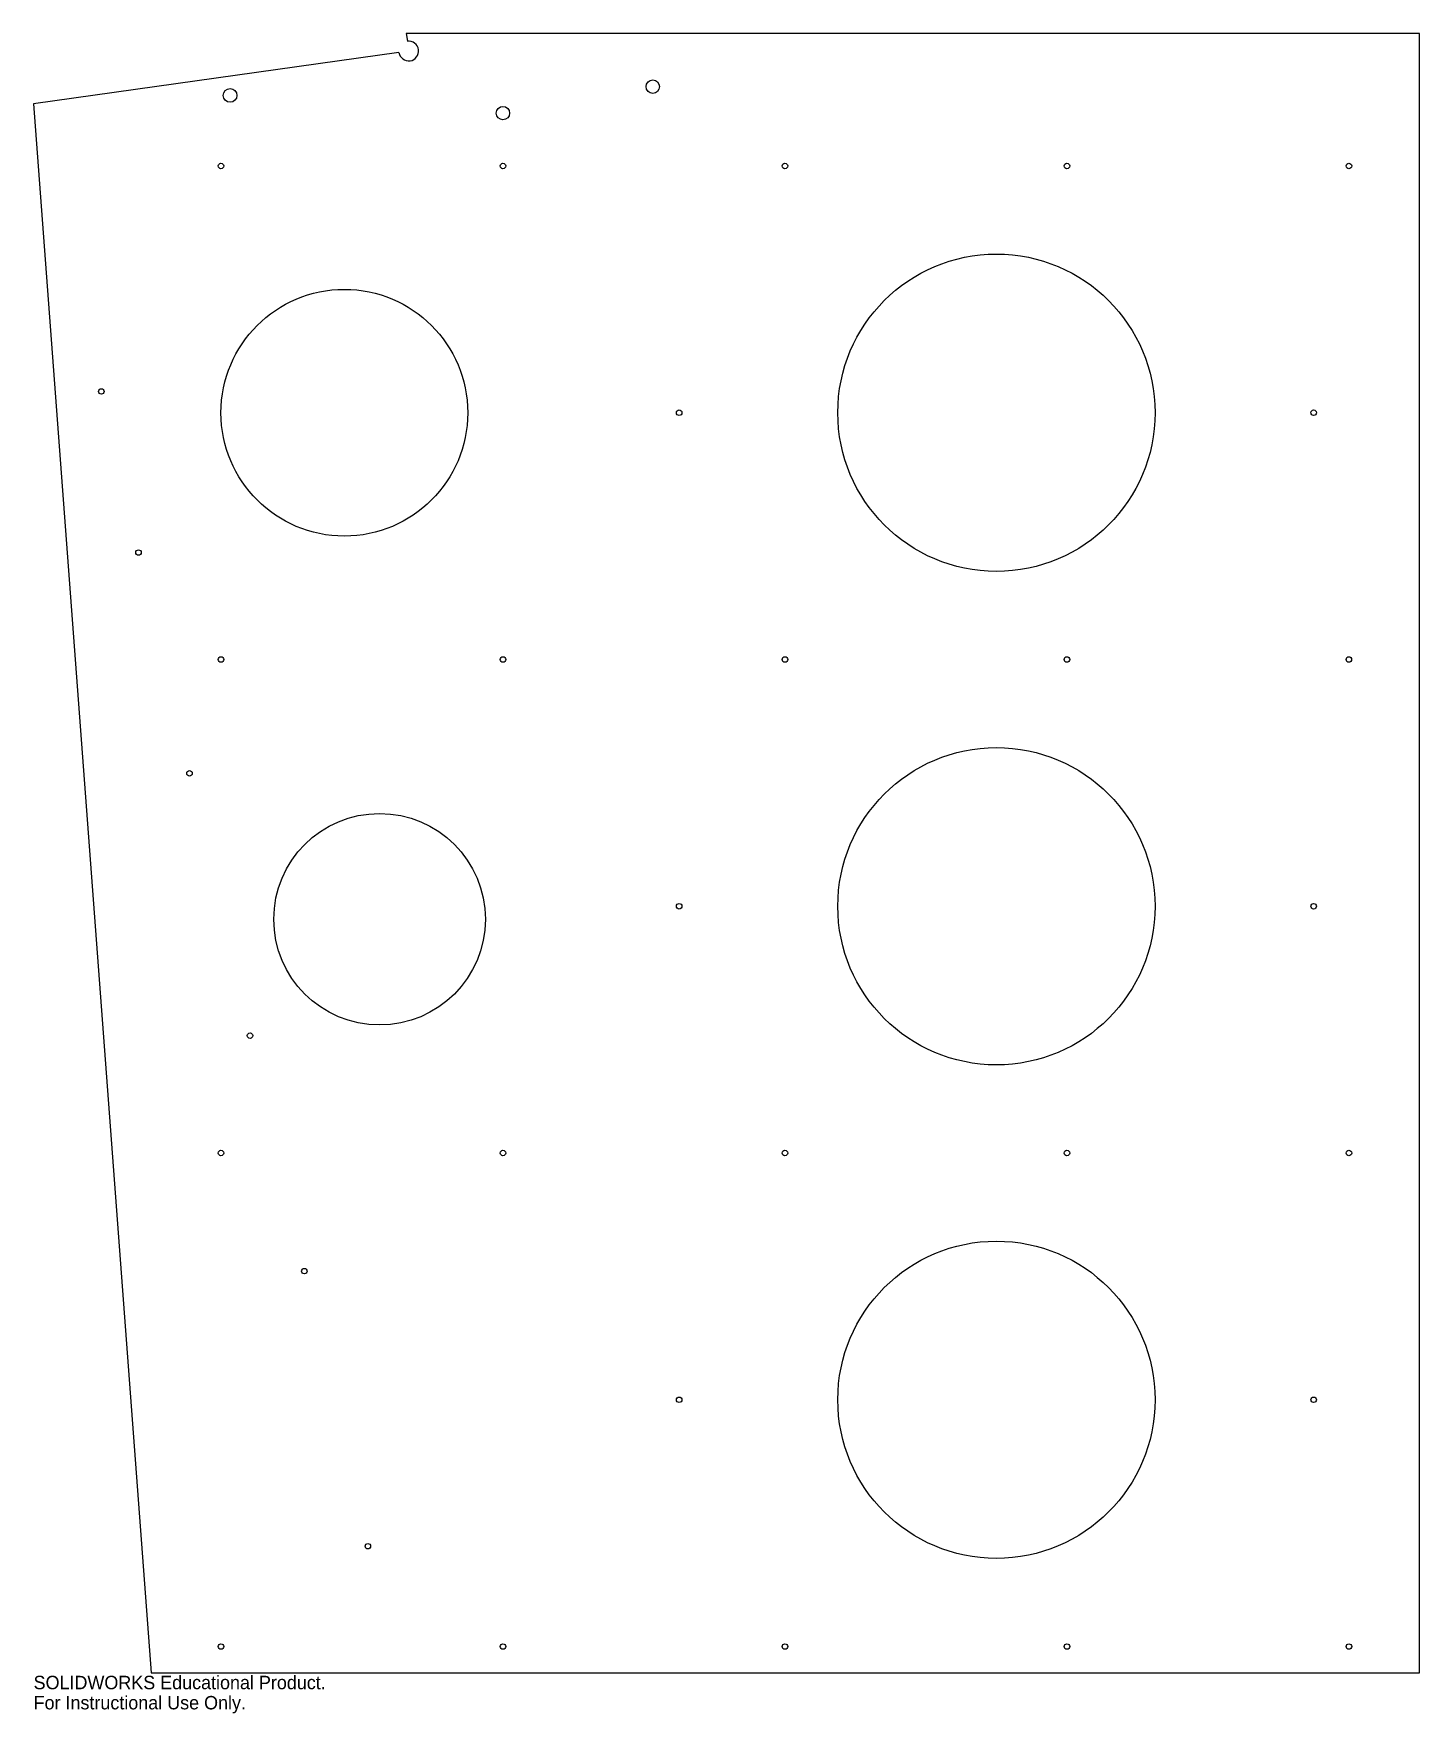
# Model space of a CAD drawing. Header units: inches. Extents: x -128.3 to -108.7, y 203.9 to 227.8.
import ezdxf

# ---------------------------------------------------------------- set-up
doc = ezdxf.new("R2010")
doc.units = ezdxf.units.IN
doc.header["$MEASUREMENT"] = 0
doc.styles.add('SLDTEXTSTYLE0', font='Arail.ttf')

msp = doc.modelspace()

# ---------------------------------------------------------------- linework, layer by layer
at = {"color": 1, "linetype": 'Continuous', "lineweight": 25}
for p, q in [((-123.021, 227.752), (-123.006, 227.644)), ((-108.65, 227.752), (-123.021, 227.752)), ((-108.65, 204.5), (-108.65, 227.752)), ((-123.125, 227.485), (-128.308, 226.757)), ((-128.308, 226.757), (-126.638, 204.5)), ((-126.638, 204.5), (-108.65, 204.5))]:
    msp.add_line(p, q, dxfattribs=at)
for centre, radius in [((-119.525, 227), 0.095), ((-125.52, 226.875), 0.0967), ((-121.65, 226.625), 0.095), ((-125.65, 225.875), 0.0391), ((-121.65, 225.875), 0.0391), ((-117.65, 225.875), 0.0391), ((-113.65, 225.875), 0.0391), ((-109.65, 225.875), 0.0391), ((-114.65, 222.375), 2.25), ((-123.9, 222.375), 1.75), ((-127.347, 222.677), 0.0391), ((-119.15, 222.375), 0.0391), ((-110.15, 222.375), 0.0391), ((-126.82, 220.392), 0.039), ((-125.65, 218.875), 0.039), ((-121.65, 218.875), 0.0391), ((-117.65, 218.875), 0.0391), ((-113.65, 218.875), 0.039), ((-109.65, 218.875), 0.039), ((-114.65, 215.375), 2.25), ((-126.097, 217.26), 0.0391), ((-123.4, 215.191), 1.5), ((-119.15, 215.375), 0.0391), ((-110.15, 215.375), 0.0391), ((-125.238, 213.54), 0.0391), ((-125.65, 211.875), 0.0391), ((-121.65, 211.875), 0.0391), ((-117.65, 211.875), 0.0391), ((-113.65, 211.875), 0.0391), ((-109.65, 211.875), 0.0391), ((-114.65, 208.375), 2.25), ((-124.467, 210.2), 0.039), ((-119.15, 208.375), 0.0391), ((-110.15, 208.375), 0.0391), ((-123.566, 206.298), 0.0391), ((-125.65, 204.875), 0.0391), ((-121.65, 204.875), 0.0391), ((-117.65, 204.875), 0.0391), ((-113.65, 204.875), 0.0391), ((-109.65, 204.875), 0.0391)]:
    msp.add_circle(centre, radius, dxfattribs=at)
msp.add_arc((-122.987, 227.505), 0.14, 188, 98, dxfattribs=at)

# ---------------------------------------------------------------- texts
at = {"color": 7, "linetype": 'Continuous', "char_height": 0.1903, "attachment_point": 1, "style": 'SLDTEXTSTYLE0'}
for s, insert in [('SOLIDWORKS Educational Product.', (-128.308, 204.46)), ('For Instructional Use Only.', (-128.308, 204.174))]:
    msp.add_mtext(s, dxfattribs=dict(at, insert=insert))

doc.saveas('drawing.dxf')
